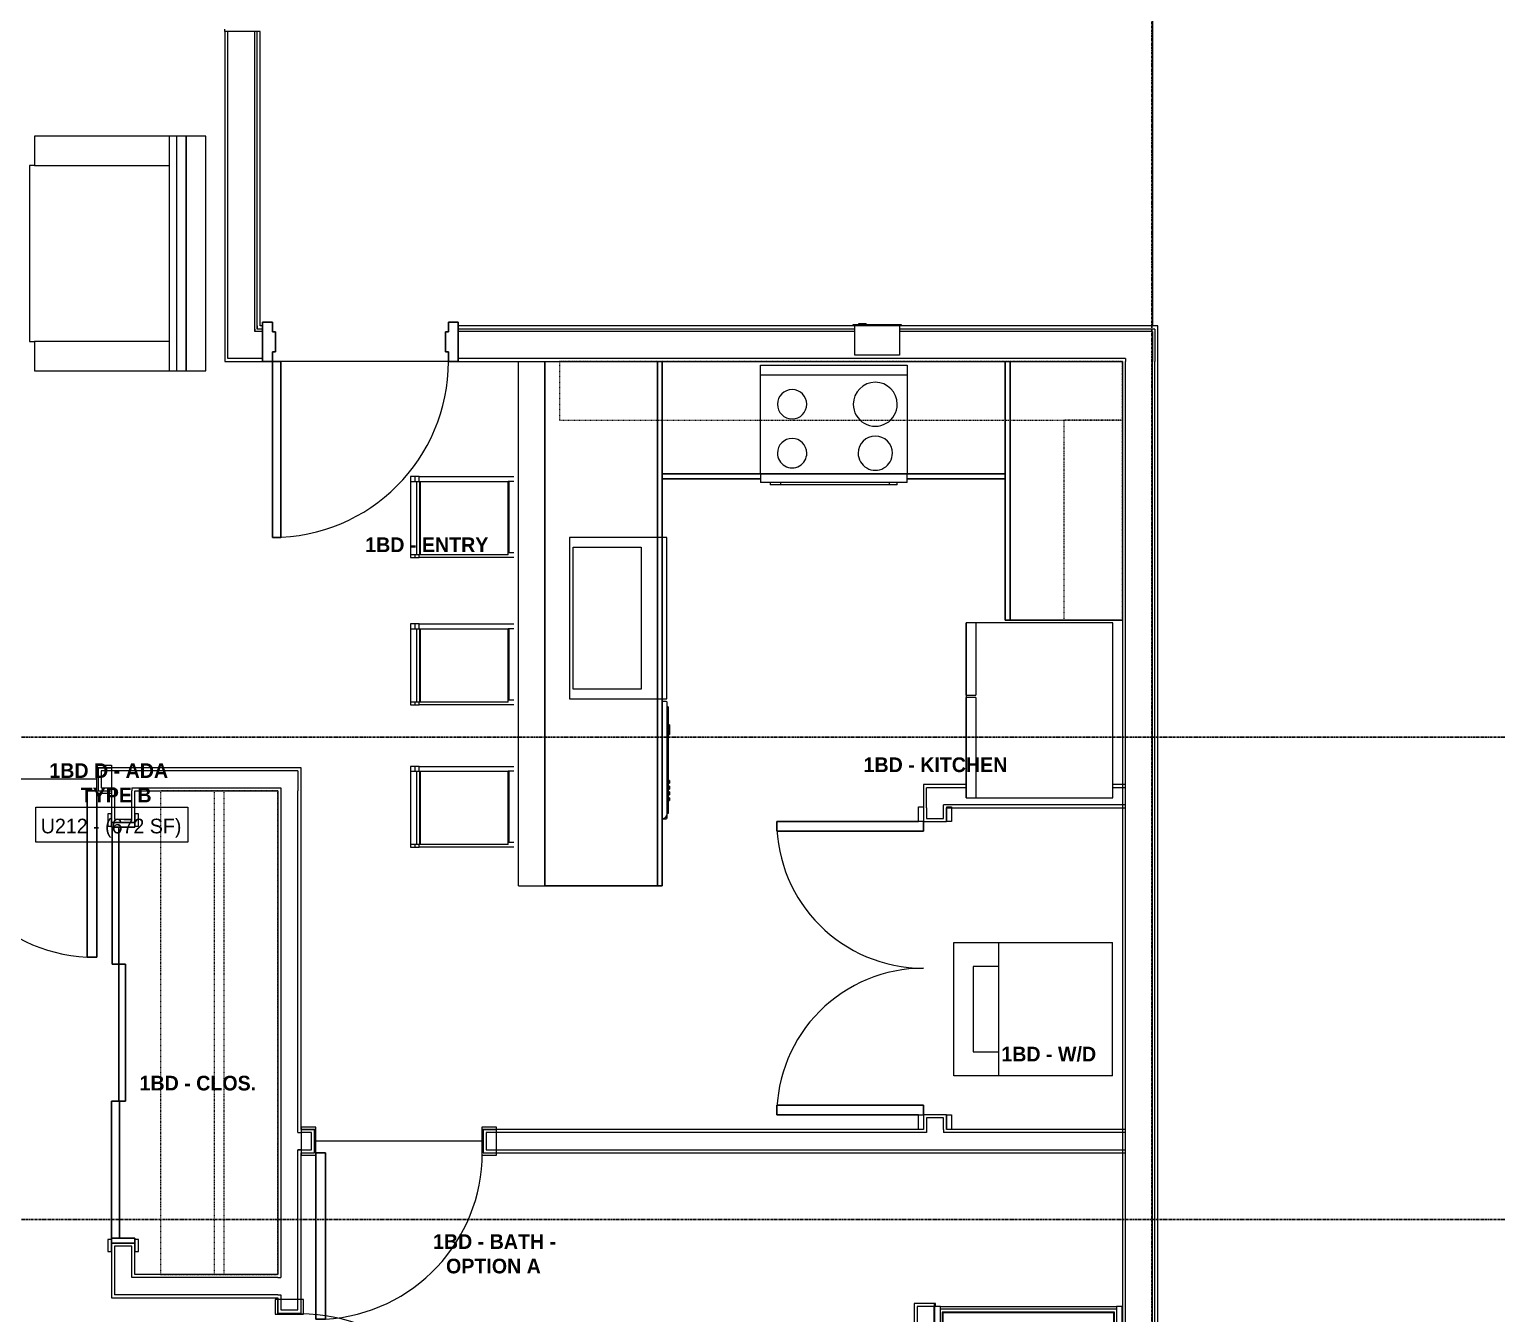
# Model space of a CAD drawing. Header units: inches. Extents: x -4093 to -1777, y 9773 to 12264.
# Drawn here: x -3710.9 to -3410.8, y 11167.9 to 11430.5 of the extents above; entities that cross this region are included whole.
import ezdxf

# ---------------------------------------------------------------- set-up
doc = ezdxf.new("R2010")
doc.units = ezdxf.units.IN
doc.header["$MEASUREMENT"] = 0
doc.linetypes.add('Dash', pattern=[0.25, 0.125, -0.125])
doc.linetypes.add('Grid Line 1_2_', pattern=[0.875, 0.5, -0.125, 0.125, -0.125])
for name, color, linetype, lineweight in [('0-1', 7, 'Continuous', 5), ('0-2', 7, 'Continuous', 9), ('0-3', 8, 'Continuous', 9), ('A-AREA-IDEN', 2, 'Continuous', 9), ('A-DOOR-1', 7, 'Continuous', 9), ('A-DOOR-2', 10, 'Continuous', 30), ('A-DOOR-FRAM-1', 10, 'Continuous', 30), ('A-FLOR-1', 7, 'Continuous', 9), ('A-FLOR-2', 192, 'Continuous', 9), ('A-WALL-1', 7, 'Continuous', 9), ('A-WALL-2', 250, 'Continuous', 18), ('E-FIRE-1', 7, 'Continuous', 9), ('I-FURN', 30, 'Continuous', 9), ('I-FURN-1', 7, 'Continuous', 9), ('I-WALL-1', 7, 'Continuous', 9), ('P-SANR-FIXT-1', 7, 'Continuous', 9), ('Q-CASE-1', 7, 'Continuous', 9), ('Q-CASE-HDLN-1', 7, 'Dash', 9), ('Q-SPCQ-1', 7, 'Continuous', 9), ('S-GRID-1', 1, 'Grid Line 1_2_', 30)]:
    doc.layers.add(name, color=color, linetype=linetype, lineweight=lineweight)
doc.styles.add('Century Gothic', font='ufonts.com_century-gothic.ttf', dxfattribs={"height": 3})
doc.styles.add('Century Gothic_B', font='GOTHICB.TTF', dxfattribs={"height": 3})

# ---------------------------------------------------------------- blocks, each defined once
blk = doc.blocks.new('SWING - SINGLE - FLUSH - SWING - FLUSH - 2-10 x 6-8 - PRIVACY-4346070-BACKGROUND - 2ND FLOOR')
at = {"layer": 'A-DOOR-1'}
for p, q in [((-20, 2.37), (-20, 2.87)), ((-20, 2.87), (-17, 2.87)), ((-20, 2.37), (-17, 2.37)), ((-20, -2.88), (-20, 2.37)), ((-17, 2.37), (-20, 2.37)), ((-17, 2.87), (-17, 2.37)), ((-17, 2.37), (-17, -2.88)), ((17, 2.37), (17, 2.87)), ((17, 2.87), (20, 2.87)), ((17, 2.37), (20, 2.37)), ((17, -2.88), (17, 2.37)), ((20, 2.37), (17, 2.37)), ((20, 2.87), (20, 2.37)), ((20, 2.37), (20, -2.88)), ((-17, -2.88), (-20, -2.88)), ((20, -2.88), (17, -2.88))]:
    blk.add_line(p, q, dxfattribs=at)
blk.add_arc((17, -2.38), 34.07, 180, 266.6343, dxfattribs=at)
at = {"layer": 'A-DOOR-2'}
for p, q in [((15, -2.38), (15, -36.38)), ((17, -2.38), (15, -2.38)), ((17, -2.38), (17, -36.38)), ((17, -36.38), (15, -36.38))]:
    blk.add_line(p, q, dxfattribs=at)
blk = doc.blocks.new('SWING - SINGLE - FLUSH - SWING - FLUSH - 2-10 x 6-8 - PRIVACY-4346066-BACKGROUND - 2ND FLOOR')
at = {"layer": 'A-DOOR-1'}
for p, q in [((-17, 2.87), (-20, 2.87)), ((-20, 2.87), (-20, -2.38)), ((-17, -2.38), (-17, 2.87)), ((20, 2.87), (17, 2.87)), ((17, 2.87), (17, -2.38)), ((20, -2.38), (20, 2.87)), ((-20, -2.38), (-17, -2.38)), ((-17, -2.38), (-20, -2.38)), ((-20, -2.38), (-20, -2.88)), ((-20, -2.88), (-17, -2.88)), ((-17, -2.88), (-17, -2.38)), ((17, -2.38), (20, -2.38)), ((20, -2.38), (17, -2.38)), ((17, -2.38), (17, -2.88)), ((17, -2.88), (20, -2.88)), ((20, -2.88), (20, -2.38))]:
    blk.add_line(p, q, dxfattribs=at)
blk.add_arc((17, 2.37), 34.07, 93.3657, 180, dxfattribs=at)
at = {"layer": 'A-DOOR-2'}
for p, q in [((15, 2.37), (15, 36.38)), ((17, 36.38), (15, 36.38)), ((17, 2.37), (17, 36.38)), ((17, 2.37), (15, 2.37))]:
    blk.add_line(p, q, dxfattribs=at)
blk = doc.blocks.new('SLIDING - FLUSH - TRIPLE PANEL - SLIDING - FLUSH - 7-0 x 6-8-3853471-BACKGROUND - 2ND FLOOR')
at = {"layer": 'A-DOOR-1'}
for p, q in [((-42.25, 3), (-44.75, 3)), ((-44.75, 3), (-44.75, 2.25)), ((-44.75, 2.25), (-42.25, 2.25)), ((-42.25, 2.25), (-42.25, 3)), ((42.25, 3), (42.25, 2.25)), ((44.75, 3), (42.25, 3)), ((42.25, 2.25), (44.75, 2.25)), ((44.75, 2.25), (44.75, 3)), ((-42.25, -2.5), (-44.75, -2.5)), ((-44.75, -2.5), (-44.75, -3.25)), ((-42.25, -3.25), (-42.25, -2.5)), ((44.75, -2.5), (42.25, -2.5)), ((42.25, -2.5), (42.25, -3.25)), ((44.75, -3.25), (44.75, -2.5)), ((-44.75, -3.25), (-42.25, -3.25)), ((42.25, -3.25), (44.75, -3.25))]:
    blk.add_line(p, q, dxfattribs=at)
at = {"layer": 'A-DOOR-2'}
for p, q in [((-14, 2.25), (-42, 2.25)), ((-42, 2.25), (-42, 0.625)), ((-42, 0.625), (-14, 0.625)), ((-14, 0.625), (-14, 2.25)), ((14, 0.75), (-14, 0.75)), ((-14, 0.75), (-14, -0.625)), ((42, 2.125), (14, 2.125)), ((14, 2.125), (14, 0.75)), ((14, -0.625), (14, 0.75)), ((14, 0.75), (42, 0.75)), ((42, 0.75), (42, 2.125)), ((-14, -0.625), (14, -0.625))]:
    blk.add_line(p, q, dxfattribs=at)
at = {"layer": 'A-DOOR-FRAM-1'}
for p, q in [((-42, 2.25), (-43, 2.25)), ((-43, 2.25), (-43, -2.5)), ((-42, -2.5), (-42, 2.25)), ((43, 2.25), (42, 2.25)), ((42, 2.25), (42, -2.5)), ((43, -2.5), (43, 2.25)), ((-43, -2.5), (-42, -2.5)), ((42, -2.5), (43, -2.5))]:
    blk.add_line(p, q, dxfattribs=at)
blk = doc.blocks.new('Stacked Washer and Dryer - 26_x25_ - Private-3627842-BACKGROUND - 2ND FLOOR')
at = {"layer": 'P-SANR-FIXT-1'}
for p, q in [((0, 13.625), (32.4375, 13.625)), ((0, 13.625), (0, -13.625)), ((23.34375, -13.625), (23.34375, 13.625)), ((32.4375, 13.625), (32.4375, -13.625)), ((28.53125, 8.75), (23.34375, 8.75)), ((28.53125, -8.75), (28.53125, 8.75)), ((23.34375, -8.75), (28.53125, -8.75)), ((32.4375, -13.625), (0, -13.625))]:
    blk.add_line(p, q, dxfattribs=at)
blk = doc.blocks.new('OD_CW_Closet - OD_CW_Closet-3861470-BACKGROUND - 2ND FLOOR')
at = {"layer": 'Q-CASE-HDLN-1'}
for p, q in [((99.61, 24), (0.74, 24)), ((0.74, 24), (0.74, 0)), ((99.61, 0), (99.61, 24)), ((0.74, 13), (99.61, 13)), ((0.74, 11), (99.61, 11)), ((0.74, 0), (99.61, 0))]:
    blk.add_line(p, q, dxfattribs=at)
blk = doc.blocks.new('Couch-Both_Arms-Generic - 2-1352635-BACKGROUND - 2ND FLOOR')
at = {"layer": 'I-FURN'}
for p, q in [((-24, 13.5), (24, 13.5)), ((24, 13.5), (-24, 13.5)), ((-24, 13.5), (-24, 10)), ((24, 10), (24, 13.5)), ((-24, 11.5), (24, 11.5)), ((-24, 10), (-24, -17.5)), ((-24, 10), (24, 10)), ((-18, -17.5), (-18, 10)), ((18, 10), (18, -17.5)), ((24, -17.5), (24, 10)), ((-24, -17.5), (-18, -17.5)), ((-18, -17.5), (-18, -18.5)), ((18, -18.5), (18, -17.5)), ((18, -17.5), (24, -17.5)), ((-18, -18.5), (18, -18.5))]:
    blk.add_line(p, q, dxfattribs=at)
at = {"layer": 'I-FURN-1'}
for p, q in [((24, 17.5), (-24, 17.5)), ((-24, 17.5), (-24, 13.5)), ((24, 13.5), (24, 17.5))]:
    blk.add_line(p, q, dxfattribs=at)
blk = doc.blocks.new('SWING - DOUBLE - FLUSH - SWING - DOUBLE - 5-0 x 6-8 - DUMMY-3700318-BACKGROUND - 2ND FLOOR')
at = {"layer": 'A-DOOR-1'}
for p, q in [((-33, 2.375), (-33, 3.375)), ((-33, 3.375), (-30, 3.375)), ((-30, 3.375), (-30, 2.375)), ((30, 2.375), (30, 3.375)), ((30, 3.375), (33, 3.375)), ((33, 3.375), (33, 2.375)), ((-30, 2.375), (-33, 2.375)), ((33, 2.375), (30, 2.375)), ((-33, -2.375), (-30, -2.375)), ((-33, -3.375), (-33, -2.375)), ((-30, -2.375), (-30, -3.375)), ((30, -2.375), (33, -2.375)), ((30, -3.375), (30, -2.375)), ((33, -2.375), (33, -3.375)), ((-30, -3.375), (-33, -3.375)), ((33, -3.375), (30, -3.375))]:
    blk.add_line(p, q, dxfattribs=at)
for centre, start, end in [((-30, -2.375), 270, 0), ((30, -2.375), 180, 270)]:
    blk.add_arc(centre, 30, start, end, dxfattribs=at)
at = {"layer": 'A-DOOR-2'}
for p, q in [((-28, -2.375), (-30, -2.375)), ((-28, -32.375), (-28, -2.375)), ((28, -2.375), (30, -2.375)), ((28, -32.375), (28, -2.375)), ((-30, -3.375), (-30, -32.375)), ((30, -3.375), (30, -32.375)), ((-30, -32.375), (-28, -32.375)), ((30, -32.375), (28, -32.375))]:
    blk.add_line(p, q, dxfattribs=at)
blk = doc.blocks.new('Bar_Stool_6722_1_ - Bar_Stool_6722_1_-V59-BACKGROUND - 2ND FLOOR')
at = {"layer": 'I-FURN-1'}
for p, q in [((0, 19.21), (0, 21.13)), ((1, 21.13), (1, 20.14)), ((15.5, 20.14), (15.5, 21.13)), ((16.5, 21.13), (16.5, 19.21)), ((0, 17.72), (0, 19.21)), ((1, 20.14), (15.5, 20.14)), ((1, 20.14), (1, 20.06)), ((1, 20.06), (1, 19.99)), ((16, 20), (1, 20)), ((1, 19.89), (1, 19.99)), ((1, 17.63), (1, 19.89)), ((15.5, 20.06), (15.5, 20.14)), ((15.5, 19.99), (15.5, 20.06)), ((16, 19.99), (16, 19.89)), ((16, 19.89), (16, 17.63)), ((16.5, 19.21), (16.5, 17.72)), ((0, 1.78), (0, 17.72)), ((1, 2.03), (1, 17.63)), ((16, 17.63), (16, 2.03)), ((16.5, 17.72), (16.5, 1.78)), ((1, 1.78), (0, 1.78)), ((0, 1.78), (0, 0.98)), ((1, 0.98), (0, 0.98)), ((0, 0.98), (0, 0)), ((1, 1.91), (1, 2.03)), ((16, 2.03), (1, 2.03)), ((1, 1.24), (1, 1.91)), ((16, 1.91), (1, 1.91)), ((1, 0), (1, 1.24)), ((1, 1.24), (16, 1.24)), ((16, 2.03), (16, 1.91)), ((16, 1.91), (16, 1.24)), ((16.5, 1.78), (16, 1.78)), ((16, 1.24), (16, 0)), ((16.5, 0.98), (16, 0.98)), ((16.5, 0.98), (16.5, 1.78)), ((16.5, 0), (16.5, 0.98)), ((0, 0), (1, 0)), ((1, 0), (16, 0)), ((16, 0), (16.5, 0))]:
    blk.add_line(p, q, dxfattribs=at)
blk = doc.blocks.new('OD_CW_Upper Cabinet - OD_CW_Upper Cabinet-4366995-BACKGROUND - 2ND FLOOR')
at = {"layer": 'Q-CASE-HDLN-1'}
for p, q in [((115.86, 24), (0.74, 24)), ((0.74, 24), (0.74, 12)), ((115.86, 12), (115.86, 24)), ((0.74, 12), (115.86, 12))]:
    blk.add_line(p, q, dxfattribs=at)
blk = doc.blocks.new('OD_CW_Base Cabinet - OD_CW_Base Cabinet-4366117-BACKGROUND - 2ND FLOOR')
at = {"layer": 'Q-CASE-1'}
for p, q in [((70.86, 0), (70.86, 24)), ((70.86, 24), (70.86, 1)), ((0.74, 1), (20.8, 1)), ((20.8, 1), (0.74, 1)), ((0.74, 0), (20.8, 0)), ((20.8, 0), (0.74, 0)), ((50.8, 1), (70.86, 1)), ((70.86, 1), (50.8, 1)), ((50.8, 0), (70.86, 0)), ((70.86, 0), (50.8, 0)), ((70.86, 1), (70.86, 0))]:
    blk.add_line(p, q, dxfattribs=at)
blk = doc.blocks.new('OD_CW_Base Cabinet - OD_CW_Base Cabinet-4366118-BACKGROUND - 2ND FLOOR')
at = {"layer": 'Q-CASE-1'}
for p, q in [((0.74, 24), (0.74, 0)), ((107.93, 24), (0.74, 24)), ((0.74, 0), (107.93, 0))]:
    blk.add_line(p, q, dxfattribs=at)
blk = doc.blocks.new('OD_CW_Upper Cabinet - OD_CW_Upper Cabinet-4366996-BACKGROUND - 2ND FLOOR')
at = {"layer": 'Q-CASE-HDLN-1'}
for p, q in [((41.64, 24), (0.74, 24)), ((0.74, 24), (0.74, 12)), ((41.64, 12), (41.64, 24)), ((0.74, 12), (41.64, 12))]:
    blk.add_line(p, q, dxfattribs=at)
blk = doc.blocks.new('OD_CW_Base Cabinet - OD_CW_Base Cabinet-V77-BACKGROUND - 2ND FLOOR')
at = {"layer": 'Q-CASE-1'}
for p, q in [((53.64, 0), (53.64, 24)), ((53.64, 24), (53.64, 1)), ((0.74, 1), (53.64, 1)), ((53.64, 1), (0.74, 1)), ((0.74, 0), (53.64, 0)), ((53.64, 0), (0.74, 0)), ((53.64, 1), (53.64, 0))]:
    blk.add_line(p, q, dxfattribs=at)
blk = doc.blocks.new('Refrigerator_-_Side-by-Side_6047 - 36_ X 30_-345559-BACKGROUND - 2ND FLOOR')
at = {"layer": 'Q-SPCQ-1'}
for p, q in [((17.87, 14.42), (-17.88, 14.42)), ((-17.88, 14.42), (-17.88, -15.58)), ((17.87, -15.58), (17.87, 14.42)), ((-17.88, -13.58), (-3.13, -13.58)), ((-17.88, -13.58), (-17.88, -15.58)), ((-3.13, -15.58), (-3.13, -13.58)), ((-2.63, -13.58), (17.87, -13.58)), ((-2.63, -13.58), (-2.63, -15.58)), ((17.87, -15.58), (17.87, -13.58)), ((-17.88, -15.58), (17.87, -15.58)), ((-3.13, -15.58), (-17.88, -15.58)), ((17.87, -15.58), (-2.63, -15.58))]:
    blk.add_line(p, q, dxfattribs=at)
blk = doc.blocks.new('The Shower - The Shower-4476144-BACKGROUND - 2ND FLOOR')
at = {"layer": 'P-SANR-FIXT-1'}
for p, q in [((0, 39.25), (0.12, 39.25)), ((0, 0.5), (0, 39.25)), ((1.25, 39.25), (0.12, 39.25)), ((0.12, 0.62), (0.12, 39.25)), ((1.25, 39.25), (37.25, 39.25)), ((1.25, 38.75), (1.25, 39.25)), ((1.25, 1.75), (1.25, 39.25)), ((37.25, 39.25), (37.25, 38.75)), ((38.38, 39.25), (37.25, 39.25)), ((37.25, 39.25), (37.25, 19.48)), ((38.38, 39.25), (38.5, 39.25)), ((38.38, 39.25), (38.38, 0.62)), ((38.5, 39.25), (38.5, 0.5)), ((37.25, 38.75), (1.25, 38.75)), ((1.62, 38.13), (1.62, 32.27)), ((36.88, 38.13), (1.62, 38.13)), ((36.75, 38), (1.75, 38)), ((1.75, 38), (1.75, 32.38)), ((36.75, 32.38), (36.75, 38)), ((36.88, 32.27), (36.88, 38.13)), ((1.75, 32.38), (36.75, 32.38)), ((2.2, 2.75), (2.2, 32.27)), ((36.3, 32.27), (2.2, 32.27)), ((36.3, 18.89), (36.3, 32.27)), ((36.3, 2.75), (36.3, 18.11)), ((37.25, 17.52), (37.25, 1.75)), ((38.5, 0.5), (0, 0.5)), ((38.38, 0.62), (0.12, 0.62)), ((37.25, 1.75), (1.25, 1.75)), ((1.28, 2.51), (1.3, 2.43)), ((1.37, 2.28), (1.38, 2.26)), ((1.4, 2.23), (1.42, 2.2)), ((1.51, 2.08), (1.58, 2.01)), ((1.7, 1.92), (1.73, 1.9)), ((1.93, 1.8), (2.01, 1.78)), ((2.25, 2.7), (36.25, 2.7)), ((2.25, 1.75), (2.25, 1.77)), ((2.25, 1.77), (36.25, 1.77)), ((36.25, 1.75), (36.25, 1.77)), ((36.49, 1.78), (36.57, 1.8)), ((36.77, 1.9), (36.8, 1.92)), ((36.92, 2.01), (36.99, 2.08)), ((37.08, 2.2), (37.1, 2.23)), ((37.12, 2.26), (37.13, 2.28)), ((37.2, 2.43), (37.22, 2.51))]:
    blk.add_line(p, q, dxfattribs=at)
blk.add_circle((19.25, 19), 1.5, dxfattribs=at)
for centre, radius, start, end in [((2.2, 35.56), 0.125, 0, 180), ((2.2, 35.56), 0.125, 180, 0), ((36.3, 35.56), 0.125, 0, 180), ((36.3, 35.56), 0.125, 180, 0), ((2.25, 2.75), 1, 180, 270), ((36.25, 2.75), 1, 270, 0)]:
    blk.add_arc(centre, radius, start, end, dxfattribs=at)
for centre, major_axis, start_param, end_param in [((2.2, 32.28), (-0.95, 0), 0, 1.570796), ((36.3, 32.28), (0.95, 0), 4.712389, 6.283185)]:
    blk.add_ellipse(centre, major_axis=major_axis, ratio=0.019505, start_param=start_param, end_param=end_param, dxfattribs=at)
for points, knots in [([(1.25, 2.77), (1.25, 2.77), (1.27, 2.76), (1.4, 2.76), (1.64, 2.75), (1.95, 2.75), (2.12, 2.75), (2.2, 2.75)], [-1, -1, -1, -1, -0.833333, -0.666667, -0.333333, -0.166667, 0, 0, 0, 0]), ([(1.25, 2.77), (1.25, 2.7), (1.26, 2.57), (1.34, 2.32), (1.52, 2.04), (1.8, 1.86), (2.05, 1.78), (2.18, 1.77), (2.25, 1.77)], [-1, -1, -1, -1, -0.875, -0.75, -0.5, -0.25, -0.125, 0, 0, 0, 0]), ([(1.59, 2), (1.54, 2.04), (1.47, 2.12), (1.41, 2.21), (1.38, 2.25)], [0.4611793, 0.4611793, 0.4611793, 0.4611793, 0.5714286, 0.6665731, 0.6665731, 0.6665731, 0.6665731]), ([(2.25, 1.75), (2.17, 1.75), (2.03, 1.77), (1.86, 1.82), (1.77, 1.87), (1.75, 1.88)], [0, 0, 0, 0, 0.1428571, 0.2857143, 0.3333068, 0.3333068, 0.3333068, 0.3333068]), ([(2.2, 2.75), (2.2, 2.74), (2.2, 2.74), (2.2, 2.73), (2.21, 2.72), (2.21, 2.72), (2.22, 2.71), (2.23, 2.71), (2.24, 2.7), (2.24, 2.7), (2.25, 2.7), (2.25, 2.7)], [-1, -1, -1, -1, -0.833333, -0.75, -0.666667, -0.583333, -0.416667, -0.291667, -0.208333, -0.083333, 0, 0, 0, 0]), ([(36.25, 1.77), (36.32, 1.77), (36.45, 1.78), (36.7, 1.86), (36.98, 2.04), (37.16, 2.32), (37.24, 2.57), (37.25, 2.7), (37.25, 2.77)], [-1, -1, -1, -1, -0.875, -0.75, -0.5, -0.25, -0.125, 0, 0, 0, 0]), ([(36.25, 2.7), (36.26, 2.7), (36.26, 2.7), (36.27, 2.7), (36.28, 2.71), (36.28, 2.71), (36.29, 2.72), (36.29, 2.73), (36.3, 2.74), (36.3, 2.74), (36.3, 2.75), (36.3, 2.75)], [-1, -1, -1, -1, -0.833333, -0.75, -0.666667, -0.583333, -0.416667, -0.291667, -0.208333, -0.083333, 0, 0, 0, 0]), ([(36.25, 1.8), (36.25, 1.82), (36.25, 1.91), (36.25, 2.14), (36.25, 2.45), (36.25, 2.62), (36.25, 2.7)], [-0.8333333, -0.8333333, -0.8333333, -0.8333333, -0.6666667, -0.3333333, -0.1666667, 0, 0, 0, 0]), ([(36.75, 1.88), (36.7, 1.85), (36.59, 1.8), (36.42, 1.76), (36.31, 1.75), (36.25, 1.75)], [0.6666667, 0.6666667, 0.6666667, 0.6666667, 0.7857143, 0.8928571, 1, 1, 1, 1]), ([(37.01, 2.1), (36.97, 2.05), (36.89, 1.97), (36.79, 1.91), (36.75, 1.88)], [0.4475924, 0.4475924, 0.4475924, 0.4475924, 0.5714286, 0.6665731, 0.6665731, 0.6665731, 0.6665731]), ([(37.19, 2.42), (37.18, 2.38), (37.16, 2.33), (37.13, 2.27), (37.12, 2.25)], [0.2174647, 0.2174647, 0.2174647, 0.2174647, 0.2857143, 0.3333068, 0.3333068, 0.3333068, 0.3333068])]:
    blk.add_open_spline(points, degree=3, knots=knots, dxfattribs=at)
for points in [[(1.25, 2.71), (1.25, 2.72), (1.25, 2.74), (1.25, 2.75)], [(1.38, 2.25), (1.37, 2.27), (1.36, 2.3), (1.35, 2.32)], [(1.75, 1.88), (1.71, 1.91), (1.67, 1.94), (1.63, 1.97)], [(2.25, 1.8), (2.25, 1.82), (2.25, 1.88), (2.25, 2.03), (2.25, 2.22), (2.25, 2.45), (2.25, 2.62), (2.25, 2.7)], [(37.25, 2.77), (37.25, 2.77), (37.23, 2.76), (37.13, 2.76), (36.98, 2.76), (36.78, 2.75), (36.55, 2.75), (36.38, 2.75), (36.3, 2.75)], [(37.12, 2.25), (37.09, 2.21), (37.07, 2.18), (37.04, 2.14)], [(37.25, 2.75), (37.25, 2.72), (37.25, 2.7), (37.25, 2.67)]]:
    blk.add_open_spline(points, degree=3, dxfattribs=at)
blk = doc.blocks.new('Dishwasher_15404 - 34_ counter-3395311-BACKGROUND - 2ND FLOOR')
at = {"layer": 'Q-SPCQ-1'}
for p, q in [((23.68, 0), (22.88, 0)), ((23.87, -22.93), (23.87, -0.2)), ((24.12, -1.09), (23.87, -1.09)), ((24.12, -1.09), (24.12, -22.91)), ((24.37, -4.82), (24.12, -4.82)), ((24.37, -4.82), (24.37, -5.81)), ((24.37, -5.81), (24.37, -6.79)), ((24.12, -6.79), (24.37, -6.79)), ((24.37, -16.15), (24.12, -16.15)), ((24.12, -16.74), (24.37, -16.74)), ((24.37, -17.33), (24.12, -17.33)), ((24.12, -17.92), (24.37, -17.92)), ((24.37, -16.15), (24.37, -16.74)), ((24.37, -17.33), (24.37, -17.92)), ((24.37, -18.51), (24.12, -18.51)), ((24.12, -19.1), (24.37, -19.1)), ((24.37, -19.69), (24.12, -19.69)), ((24.12, -20.28), (24.37, -20.28)), ((24.37, -18.51), (24.37, -19.1)), ((24.37, -19.69), (24.37, -20.28)), ((22.88, -24), (23.68, -24)), ((24.12, -22.91), (23.87, -22.91)), ((23.87, -23.8), (23.87, -22.93))]:
    blk.add_line(p, q, dxfattribs=at)
for centre, radius, start, end in [((23.68, -0.2), 0.197, 360, 90), ((23.68, -0.2), 0.197, 15, 75), ((22.8, -22.93), 1.07, 273.885, 0), ((23.68, -23.8), 0.197, 270, 0)]:
    blk.add_arc(centre, radius, start, end, dxfattribs=at)
blk = doc.blocks.new('Range - 24_ x 30_-3317832-BACKGROUND - 2ND FLOOR')
at = {"layer": 'Q-SPCQ-1'}
for p, q in [((2, 0.5), (3.61, 0.5)), ((2, 0.5), (2, 0)), ((3.61, 0.5), (25.87, 0.5)), ((3.61, 0.5), (3.61, 0)), ((25.87, 0), (25.87, 0.5)), ((25.87, 0.5), (28, 0.5)), ((28, 0), (28, 0.5)), ((0, 0), (30, 0)), ((0, 0), (0, -1.75)), ((0, -1.75), (30, -1.75)), ((0, -22), (0, -1.75)), ((30, -1.75), (0, -1.75)), ((30, -1.75), (30, 0)), ((30, -1.75), (30, -22)), ((0, -24), (0, -22)), ((30, -22), (0, -22)), ((30, -24), (0, -24)), ((30, -22), (30, -24))]:
    blk.add_line(p, q, dxfattribs=at)
for centre, radius, start, end in [((6.5, -6), 3.5, 360, 180), ((23.5, -6), 3, 360, 180), ((6.5, -6), 3.5, 180, 360), ((23.5, -6), 3, 180, 360), ((6.5, -16), 4.5, 360, 180), ((23.5, -16), 3, 0, 180), ((6.5, -16), 4.5, 180, 360), ((23.5, -16), 3, 180, 360)]:
    blk.add_arc(centre, radius, start, end, dxfattribs=at)
blk = doc.blocks.new('Stainless Steel Farmhous Kitchen Sink - Stainless Steel Farmhous Kitchen Sink-4315883-BACKGROUND - 2ND FLOOR')
at = {"layer": 'P-SANR-FIXT-1'}
for p, q in [((-33, 22.2), (-33, 2.25)), ((0, 22.2), (-33, 22.2)), ((0, 2.25), (0, 22.2)), ((-31, 3), (-31, 16.96)), ((-31, 16.96), (-2, 16.96)), ((-2, 16.96), (-2, 3)), ((-33, 2.25), (0, 2.25)), ((-2, 3), (-31, 3))]:
    blk.add_line(p, q, dxfattribs=at)
blk = doc.blocks.new('CTR - 1st Phase - Unit Layouts_rvt-1-BACKGROUND - 2ND FLOOR')
at = {"layer": 'A-FLOR-1'}
for p, q in [((-3670.9, 11430.06), (-3670.9, 11430.56)), ((-3625.15, 11362.61), (-3659.4, 11362.61)), ((-3697.05, 11277.19), (-3731.05, 11277.19)), ((-3618.3, 11203.19), (-3652.3, 11203.19))]:
    blk.add_line(p, q, dxfattribs=at)
at = {"layer": 'A-WALL-1'}
for p, q in [((-3610.8, 11255.43), (-3610.8, 11362.61)), ((-3605.42, 11362.61), (-3605.42, 11255.43)), ((-3655.3, 11279.56), (-3696.8, 11279.56)), ((-3696.8, 11279.56), (-3696.8, 11274.81)), ((-3655.3, 11278.94), (-3655.3, 11279.56)), ((-3655.3, 11274.81), (-3655.3, 11278.94)), ((-3696.8, 11274.81), (-3694.05, 11274.81)), ((-3694.05, 11274.81), (-3694.05, 11268.38)), ((-3689.3, 11268.38), (-3689.3, 11274.81)), ((-3689.3, 11274.81), (-3660.05, 11274.81)), ((-3660.05, 11274.81), (-3660.05, 11175.94)), ((-3655.3, 11205.56), (-3655.3, 11274.81)), ((-3519.3, 11276.1), (-3528.01, 11276.1)), ((-3528.01, 11276.1), (-3528.01, 11275.47)), ((-3528.01, 11275.47), (-3528.01, 11271.35)), ((-3486.67, 11276.1), (-3489.3, 11276.1)), ((-3486.67, 11271.35), (-3486.67, 11276.1)), ((-3528.01, 11271.35), (-3528.01, 11268.56)), ((-3523.26, 11271.35), (-3486.67, 11271.35)), ((-3523.26, 11268.56), (-3523.26, 11271.35)), ((-3694.05, 11268.38), (-3689.3, 11268.38)), ((-3528.01, 11268.56), (-3523.26, 11268.56)), ((-3610.8, 11255.43), (-3605.42, 11255.43)), ((-3523.26, 11208.56), (-3528.01, 11208.56)), ((-3528.01, 11208.56), (-3528.01, 11205.56)), ((-3523.26, 11205.56), (-3523.26, 11208.56)), ((-3652.55, 11205.56), (-3655.3, 11205.56)), ((-3652.55, 11200.81), (-3652.55, 11205.56)), ((-3528.01, 11205.56), (-3618.05, 11205.56)), ((-3618.05, 11205.56), (-3618.05, 11200.81)), ((-3486.67, 11205.56), (-3523.26, 11205.56)), ((-3486.67, 11200.81), (-3486.67, 11205.56)), ((-3655.3, 11200.81), (-3652.55, 11200.81)), ((-3655.3, 11168.06), (-3655.3, 11200.81)), ((-3618.05, 11200.81), (-3486.67, 11200.81)), ((-3694.05, 11182.38), (-3694.05, 11171.19)), ((-3689.3, 11182.38), (-3694.05, 11182.38)), ((-3689.3, 11175.94), (-3689.3, 11182.38)), ((-3660.05, 11175.94), (-3689.3, 11175.94)), ((-3694.05, 11171.19), (-3693.42, 11171.19)), ((-3693.42, 11171.19), (-3689.3, 11171.19)), ((-3689.3, 11171.19), (-3660.05, 11171.19)), ((-3660.05, 11171.19), (-3660.05, 11168.06)), ((-3529.29, 11170), (-3529.91, 11170)), ((-3529.91, 11170), (-3529.91, 11130.63)), ((-3525.79, 11170), (-3529.29, 11170)), ((-3525.54, 11170), (-3525.79, 11170)), ((-3525.54, 11169.38), (-3525.54, 11170)), ((-3660.05, 11168.06), (-3655.3, 11168.06))]:
    blk.add_line(p, q, dxfattribs=at)
at = {"layer": 'A-WALL-2'}
for p, q in [((-3655.92, 11278.94), (-3696.17, 11278.94)), ((-3696.17, 11278.94), (-3696.17, 11277.19)), ((-3696.17, 11277.19), (-3696.17, 11275.44)), ((-3655.92, 11278.94), (-3655.92, 11275.44)), ((-3696.17, 11275.44), (-3693.42, 11275.44)), ((-3693.42, 11275.44), (-3693.42, 11274.81)), ((-3693.42, 11274.81), (-3693.42, 11269)), ((-3689.92, 11275.44), (-3689.92, 11274.81)), ((-3689.92, 11275.44), (-3659.42, 11275.44)), ((-3689.92, 11269), (-3689.92, 11274.81)), ((-3659.42, 11275.44), (-3659.42, 11274.81)), ((-3659.42, 11274.81), (-3659.42, 11175.31)), ((-3655.92, 11275.44), (-3655.92, 11274.81)), ((-3655.92, 11204.94), (-3655.92, 11274.81)), ((-3519.3, 11275.47), (-3527.38, 11275.47)), ((-3527.38, 11271.97), (-3527.38, 11275.47)), ((-3486.67, 11275.47), (-3489.3, 11275.47)), ((-3527.38, 11271.35), (-3527.38, 11271.97)), ((-3527.38, 11271.35), (-3527.38, 11269.19)), ((-3486.67, 11271.97), (-3523.88, 11271.97)), ((-3523.88, 11271.35), (-3523.88, 11271.97)), ((-3523.88, 11269.19), (-3523.88, 11271.35)), ((-3693.42, 11269), (-3691.67, 11269)), ((-3691.67, 11269), (-3689.92, 11269)), ((-3527.38, 11269.19), (-3525.63, 11269.19)), ((-3525.63, 11269.19), (-3523.88, 11269.19)), ((-3527.38, 11207.94), (-3527.38, 11205.56)), ((-3525.63, 11207.94), (-3527.38, 11207.94)), ((-3523.88, 11207.94), (-3525.63, 11207.94)), ((-3523.88, 11205.56), (-3523.88, 11207.94)), ((-3655.92, 11204.94), (-3655.3, 11204.94)), ((-3655.92, 11204.94), (-3655.3, 11204.94)), ((-3653.17, 11204.94), (-3655.3, 11204.94)), ((-3653.17, 11203.19), (-3653.17, 11204.94)), ((-3617.42, 11204.94), (-3617.42, 11203.19)), ((-3527.38, 11204.94), (-3617.42, 11204.94)), ((-3527.38, 11205.56), (-3527.38, 11204.94)), ((-3523.88, 11205.56), (-3523.88, 11204.94)), ((-3486.67, 11204.94), (-3523.88, 11204.94)), ((-3653.17, 11201.44), (-3653.17, 11203.19)), ((-3617.42, 11203.19), (-3617.42, 11201.44)), ((-3655.92, 11201.44), (-3655.3, 11201.44)), ((-3655.92, 11168.69), (-3655.92, 11201.44)), ((-3655.3, 11201.44), (-3655.92, 11201.44)), ((-3655.3, 11201.44), (-3653.17, 11201.44)), ((-3617.42, 11201.44), (-3486.67, 11201.44)), ((-3693.42, 11181.75), (-3693.42, 11171.81)), ((-3691.67, 11181.75), (-3693.42, 11181.75)), ((-3689.92, 11181.75), (-3691.67, 11181.75)), ((-3689.92, 11175.31), (-3689.92, 11181.75)), ((-3689.3, 11175.31), (-3689.92, 11175.31)), ((-3660.05, 11175.31), (-3689.3, 11175.31)), ((-3660.05, 11175.31), (-3659.42, 11175.31)), ((-3689.92, 11171.81), (-3693.42, 11171.81)), ((-3689.3, 11171.81), (-3689.92, 11171.81)), ((-3660.05, 11171.81), (-3689.3, 11171.81)), ((-3660.05, 11171.81), (-3659.42, 11171.81)), ((-3659.42, 11171.81), (-3659.42, 11168.69)), ((-3525.79, 11169.38), (-3529.29, 11169.38)), ((-3529.29, 11169.38), (-3529.29, 11131.25)), ((-3525.79, 11170), (-3525.79, 11169.38)), ((-3525.79, 11170), (-3525.79, 11169.38)), ((-3659.42, 11168.69), (-3657.67, 11168.69)), ((-3657.67, 11168.69), (-3655.92, 11168.69))]:
    blk.add_line(p, q, dxfattribs=at)
at = {"layer": 'Q-CASE-1'}
for p, q in [((-3605.42, 11255.43), (-3605.42, 11362.61)), ((-3582.42, 11362.61), (-3582.42, 11255.43)), ((-3582.42, 11255.43), (-3582.42, 11362.61)), ((-3581.42, 11362.61), (-3581.42, 11255.43)), ((-3582.42, 11255.43), (-3605.42, 11255.43)), ((-3581.42, 11255.43), (-3582.42, 11255.43))]:
    blk.add_line(p, q, dxfattribs=at)
at = {"layer": '0-2'}
for name, p, rotation in [('Couch-Both_Arms-Generic - 2-1352635-BACKGROUND - 2ND FLOOR', (-3692.29, 11384.66), 269.999999999964), ('OD_CW_Base Cabinet - OD_CW_Base Cabinet-4366118-BACKGROUND - 2ND FLOOR', (-3581.42, 11254.69), 90.00000000000132), ('Range - 24_ x 30_-3317832-BACKGROUND - 2ND FLOOR', (-3531.36, 11337.86), 180), ('OD_CW_Base Cabinet - OD_CW_Base Cabinet-V77-BACKGROUND - 2ND FLOOR', (-3511.3, 11363.35), 270.0000000000011), ('OD_CW_Upper Cabinet - OD_CW_Upper Cabinet-4366996-BACKGROUND - 2ND FLOOR', (-3511.3, 11351.35), 269.9999999999955), ('Bar_Stool_6722_1_ - Bar_Stool_6722_1_-V59-BACKGROUND - 2ND FLOOR', (-3632.92, 11339.06), 270.0000000000945), ('Stainless Steel Farmhous Kitchen Sink - Stainless Steel Farmhous Kitchen Sink-4315883-BACKGROUND - 2ND FLOOR', (-3602.66, 11293.61), 269.9999999999999), ('Bar_Stool_6722_1_ - Bar_Stool_6722_1_-V59-BACKGROUND - 2ND FLOOR', (-3632.92, 11308.94), 270.0000000000945), ('Refrigerator_-_Side-by-Side_6047 - 36_ X 30_-345559-BACKGROUND - 2ND FLOOR', (-3503.72, 11291.28), 269.9999999999981), ('Bar_Stool_6722_1_ - Bar_Stool_6722_1_-V59-BACKGROUND - 2ND FLOOR', (-3632.92, 11279.82), 270.0000000000945), ('OD_CW_Closet - OD_CW_Closet-3861470-BACKGROUND - 2ND FLOOR', (-3684.05, 11275.55), 270.0000000000016), ('SWING - DOUBLE - FLUSH - SWING - DOUBLE - 5-0 x 6-8 - DUMMY-3700318-BACKGROUND - 2ND FLOOR', (-3525.63, 11238.56), 270), ('SLIDING - FLUSH - TRIPLE PANEL - SLIDING - FLUSH - 7-0 x 6-8-3853471-BACKGROUND - 2ND FLOOR', (-3691.8, 11225.38), 90.00000000000375), ('Stacked Washer and Dryer - 26_x25_ - Private-3627842-BACKGROUND - 2ND FLOOR', (-3489.32, 11230.19), 180), ('SWING - SINGLE - FLUSH - SWING - FLUSH - 2-10 x 6-8 - PRIVACY-4346066-BACKGROUND - 2ND FLOOR', (-3635.3, 11203.19), 180), ('SWING - SINGLE - FLUSH - SWING - FLUSH - 2-10 x 6-8 - PRIVACY-4346066-BACKGROUND - 2ND FLOOR', (-3657.67, 11150.81), 270)]:
    blk.add_blockref(name, p, dxfattribs=dict(at, rotation=rotation))
for name, p in [('OD_CW_Upper Cabinet - OD_CW_Upper Cabinet-4366995-BACKGROUND - 2ND FLOOR', (-3603.16, 11338.61)), ('OD_CW_Base Cabinet - OD_CW_Base Cabinet-4366117-BACKGROUND - 2ND FLOOR', (-3582.16, 11338.61)), ('Dishwasher_15404 - 34_ counter-3395311-BACKGROUND - 2ND FLOOR', (-3604.3, 11293.11)), ('SWING - SINGLE - FLUSH - SWING - FLUSH - 2-10 x 6-8 - PRIVACY-4346070-BACKGROUND - 2ND FLOOR', (-3714.05, 11277.19)), ('The Shower - The Shower-4476144-BACKGROUND - 2ND FLOOR', (-3525.79, 11130.13))]:
    blk.add_blockref(name, p, dxfattribs=at)
blk = doc.blocks.new('HOLLOW METAL - UNIT DOOR-2191978-BACKGROUND - 2ND FLOOR')
at = {"layer": 'A-DOOR-1'}
blk.add_arc((18, 3.875), 36, 90, 180, dxfattribs=at)
at = {"layer": 'A-DOOR-2'}
for p, q in [((18, 39.875), (16.25, 39.875)), ((16.25, 39.875), (16.25, 3.875)), ((18, 3.875), (18, 39.875)), ((16.25, 3.875), (18, 3.875))]:
    blk.add_line(p, q, dxfattribs=at)
at = {"layer": 'A-DOOR-FRAM-1'}
for p, q in [((-18, 3.875), (-20, 3.875)), ((-20, 3.875), (-20, -4.125)), ((-18, 1.9375), (-18, 3.875)), ((18, 3.875), (18, 1.9375)), ((20, 3.875), (18, 3.875)), ((20, -4.125), (20, 3.875)), ((-17.375, 1.9375), (-18, 1.9375)), ((-17.375, -2.1875), (-17.375, 1.9375)), ((18, 1.9375), (17.375, 1.9375)), ((17.375, 1.9375), (17.375, -2.1875)), ((-18, -4.125), (-18, -2.1875)), ((-18, -2.1875), (-17.375, -2.1875)), ((17.375, -2.1875), (18, -2.1875)), ((18, -2.1875), (18, -4.125)), ((-20, -4.125), (-18, -4.125)), ((18, -4.125), (20, -4.125))]:
    blk.add_line(p, q, dxfattribs=at)
blk = doc.blocks.new('104416 - Fire Extinguishers - Wall - Class A - Light - 2A-2205533-BACKGROUND - 2ND FLOOR')
at = {"layer": 'E-FIRE-1'}
for p, q in [((13.19, 3.88), (13.19, 3.62)), ((23.19, 3.88), (13.19, 3.88)), ((13.19, 3.88), (23.19, 3.88)), ((13.19, 3.88), (13.19, 3.62)), ((23.19, 3.62), (13.19, 3.62)), ((13.63, -2.37), (13.63, 3.62)), ((14.41, 4.13), (14.44, 4.13)), ((14.41, 3.88), (14.41, 4.13)), ((14.44, 4.13), (14.84, 4.13)), ((14.44, 3.88), (14.44, 4.13)), ((14.84, 4.13), (15.03, 4.13)), ((14.84, 3.88), (14.84, 4.13)), ((15.03, 4.13), (15.11, 4.13)), ((15.03, 3.88), (15.03, 4.13)), ((15.11, 4.13), (15.24, 4.13)), ((15.11, 3.88), (15.11, 4.13)), ((15.24, 4.13), (15.51, 4.13)), ((15.24, 3.88), (15.24, 4.13)), ((15.51, 4.13), (15.73, 4.13)), ((15.51, 3.88), (15.51, 4.13)), ((15.73, 4.13), (15.87, 4.13)), ((15.73, 3.88), (15.73, 4.13)), ((15.87, 4.13), (15.91, 4.13)), ((15.87, 3.88), (15.87, 4.13)), ((15.91, 4.13), (15.94, 4.13)), ((15.91, 3.88), (15.91, 4.13)), ((15.94, 3.88), (15.94, 4.13)), ((22.75, 3.62), (22.75, -2.37)), ((23.19, 3.62), (23.19, 3.88)), ((23.19, 3.62), (23.19, 3.88)), ((22.75, -2.37), (13.63, -2.37))]:
    blk.add_line(p, q, dxfattribs=at)
blk = doc.blocks.new('CTR - 1st Phase - Common Walls_rvt-1-BACKGROUND - 2ND FLOOR')
at = {"layer": 'A-WALL-2'}
for p, q in [((-3670.27, 11369.86), (-3670.27, 11430.06)), ((-3664.77, 11369.86), (-3664.77, 11430.06)), ((-3664.27, 11369.86), (-3664.27, 11430.06)), ((-3670.27, 11369.24), (-3670.27, 11369.86)), ((-3664.77, 11369.24), (-3664.77, 11369.86)), ((-3664.27, 11369.86), (-3664.27, 11369.24)), ((-3664.27, 11369.24), (-3664.27, 11369.86)), ((-3670.27, 11368.74), (-3670.27, 11369.24)), ((-3670.27, 11363.24), (-3670.27, 11368.74)), ((-3664.77, 11369.24), (-3664.77, 11368.74)), ((-3664.77, 11368.74), (-3664.77, 11369.24)), ((-3663.15, 11368.74), (-3664.77, 11368.74)), ((-3663.15, 11369.24), (-3664.27, 11369.24)), ((-3542.04, 11369.24), (-3623.15, 11369.24)), ((-3542.04, 11368.74), (-3623.15, 11368.74)), ((-3480.67, 11369.24), (-3532.91, 11369.24)), ((-3481.17, 11368.74), (-3532.91, 11368.74)), ((-3481.17, 11368.74), (-3481.17, 11363.24)), ((-3480.67, 11369.24), (-3480.67, 11368.74)), ((-3480.67, 11368.74), (-3480.67, 11362.61)), ((-3663.15, 11363.24), (-3670.27, 11363.24)), ((-3486.67, 11363.24), (-3623.15, 11363.24)), ((-3486.67, 11363.24), (-3486.67, 11362.61)), ((-3486.67, 11129.69), (-3486.67, 11362.61)), ((-3481.17, 11363.24), (-3481.17, 11362.61)), ((-3481.17, 11032.1), (-3481.17, 11362.61)), ((-3480.67, 11032.1), (-3480.67, 11362.61))]:
    blk.add_line(p, q, dxfattribs=at)
at = {"layer": 'I-WALL-1'}
for p, q in [((-3670.9, 11430.06), (-3670.9, 11369.86)), ((-3663.65, 11430.06), (-3670.9, 11430.06)), ((-3663.65, 11369.86), (-3663.65, 11430.06)), ((-3670.9, 11369.86), (-3670.9, 11363.24)), ((-3663.15, 11369.86), (-3663.65, 11369.86)), ((-3542.47, 11369.86), (-3623.15, 11369.86)), ((-3480.05, 11369.86), (-3532.47, 11369.86)), ((-3480.05, 11369.24), (-3480.05, 11369.86)), ((-3480.05, 11362.61), (-3480.05, 11369.24)), ((-3670.9, 11363.24), (-3670.9, 11362.61)), ((-3670.9, 11362.61), (-3663.15, 11362.61)), ((-3623.15, 11362.61), (-3487.3, 11362.61)), ((-3487.3, 11362.61), (-3487.3, 11169.38)), ((-3480.05, 11032.1), (-3480.05, 11362.61))]:
    blk.add_line(p, q, dxfattribs=at)
at = {"layer": '0-3', "rotation": 180}
blk.add_blockref('HOLLOW METAL - UNIT DOOR-2191978-BACKGROUND - 2ND FLOOR', (-3643.15, 11366.49), dxfattribs=at)
at = {"layer": '0-3'}
blk.add_blockref('104416 - Fire Extinguishers - Wall - Class A - Light - 2A-2205533-BACKGROUND - 2ND FLOOR', (-3555.66, 11366.24), dxfattribs=at)
blk = doc.blocks.new('CTR - 1st Phase - Structure_rvt-1-BACKGROUND - 2ND FLOOR')
at = {"layer": 'S-GRID-1'}
for p, q in [((-3481.32, 9772.61), (-3481.32, 12247.5)), ((-1777.25, 11285.79), (-4076.95, 11285.79)), ((-1777.25, 11187.19), (-4076.95, 11187.19))]:
    blk.add_line(p, q, dxfattribs=at)

msp = doc.modelspace()

# ---------------------------------------------------------------- linework, layer by layer
at = {"layer": 'A-AREA-IDEN', "flags": 128}
msp.add_lwpolyline([(-3709.52, 11271.47), (-3678.43, 11271.47), (-3678.43, 11264.3), (-3709.52, 11264.3)], close=True, dxfattribs=at)
at = {"layer": 'A-FLOR-2'}
msp.add_line((-3481.17, 11432.19), (-3481.17, 11369.86), dxfattribs=at)

# ---------------------------------------------------------------- block references
at = {"layer": '0-1'}
for name in ['CTR - 1st Phase - Structure_rvt-1-BACKGROUND - 2ND FLOOR', 'CTR - 1st Phase - Unit Layouts_rvt-1-BACKGROUND - 2ND FLOOR', 'CTR - 1st Phase - Common Walls_rvt-1-BACKGROUND - 2ND FLOOR']:
    msp.add_blockref(name, (0, 0), dxfattribs=at)

# ---------------------------------------------------------------- texts
at = {"layer": 'A-AREA-IDEN', "char_height": 3, "attachment_point": 1}
for s, insert, width, style in [('1BD - ENTRY', (-3642.17, 11326.64), 29.492, 'Century Gothic_B'), ('1BD D - ADA', (-3706.77, 11280.46), 30.906, 'Century Gothic_B'), ('1BD - KITCHEN', (-3540.26, 11281.66), 35.451, 'Century Gothic_B'), ('TYPE B', (-3700.35, 11275.46), 15.453, 'Century Gothic_B'), ('U212 - (672 SF)', (-3708.52, 11269.13), 35.148, 'Century Gothic'), ('1BD - W/D', (-3512.08, 11222.51), 25.149, 'Century Gothic_B'), ('1BD - CLOS.', (-3688.32, 11216.57), 29.29, 'Century Gothic_B'), ('1BD - BATH -', (-3628.31, 11184.17), 30.603, 'Century Gothic_B'), ('OPTION A', (-3625.64, 11179.17), 24.24, 'Century Gothic_B')]:
    msp.add_mtext(s, dxfattribs=dict(at, insert=insert, width=width, style=style))

doc.saveas('drawing.dxf')
